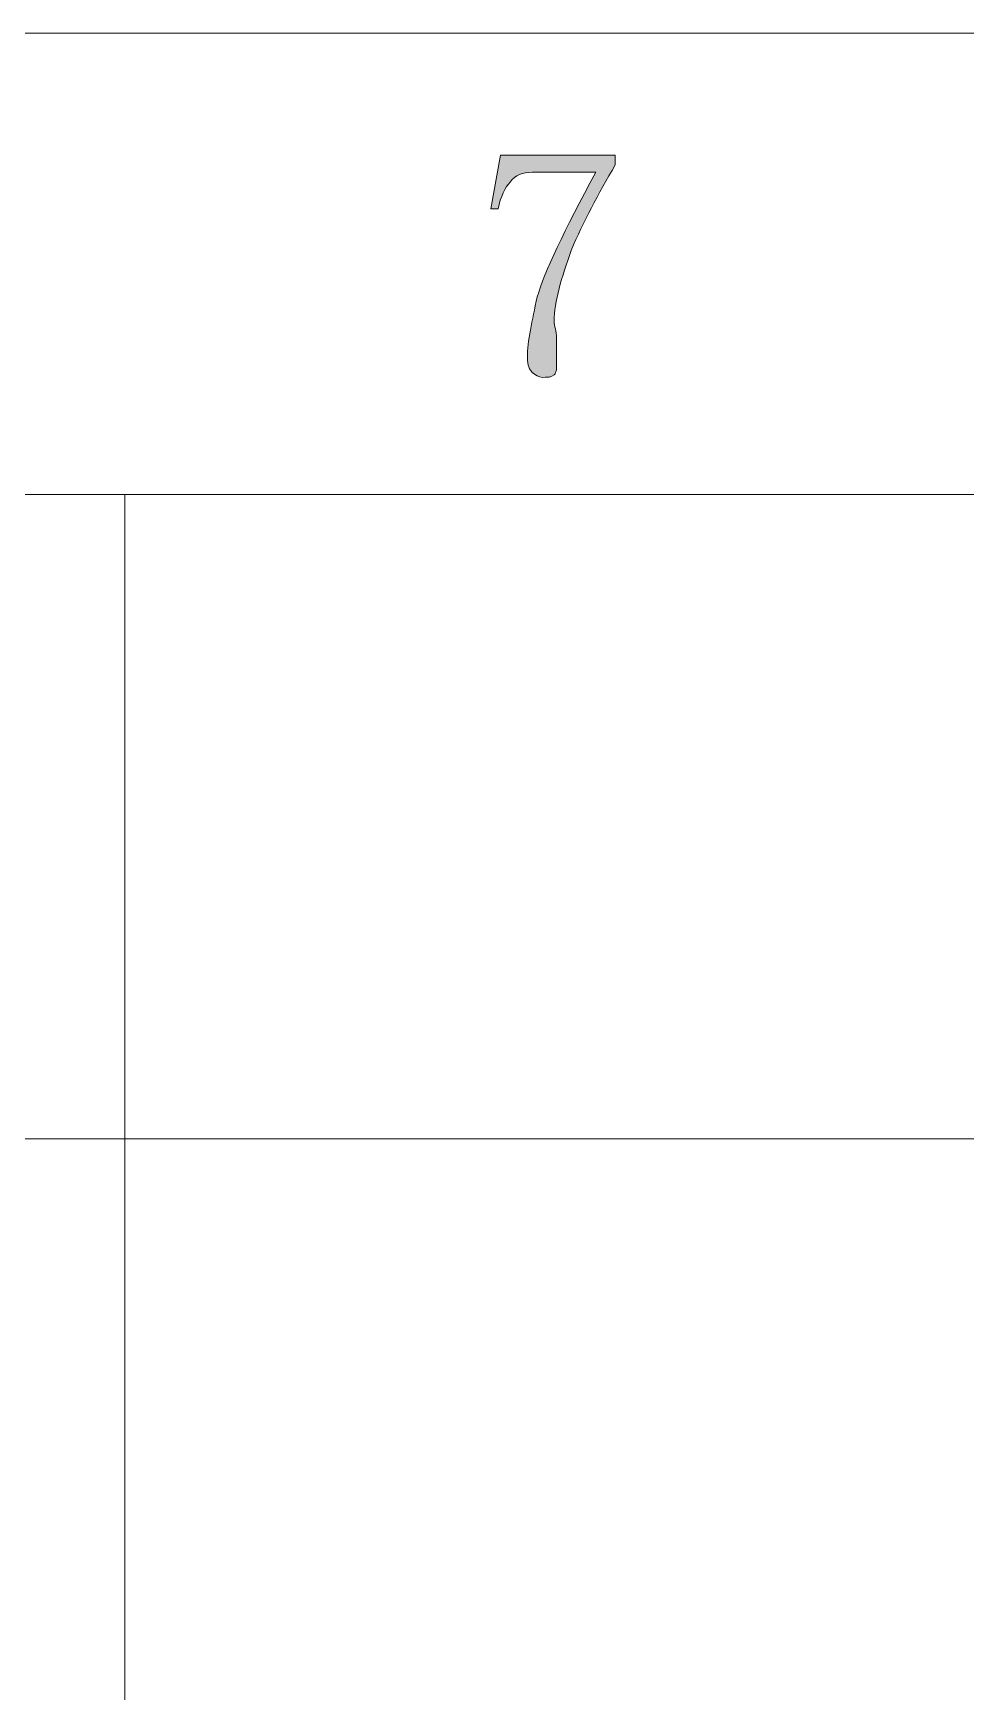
# Model space of a CAD drawing. Header units: millimetres. Extents: x 0 to 297, y 0 to 208.
# Drawn here: x 234.58 to 241.91, y 194.71 to 207.73 of the extents above; entities that cross this region are included whole.
import ezdxf

# ---------------------------------------------------------------- set-up
doc = ezdxf.new("R2010")
doc.units = ezdxf.units.MM

msp = doc.modelspace()

# ---------------------------------------------------------------- hatches: boundary and pattern name
h = msp.add_hatch(color=7)
edge = h.paths.add_edge_path(flags=0)
edge.add_spline(control_points=[(239.155817, 206.699854), (239.021761, 206.469843), (238.906756, 206.258882), (238.8108, 206.028871), (238.734247, 205.818263), (238.676744, 205.626351), (238.676744, 205.473246), (238.676744, 205.434793), (238.695794, 205.39634), (238.695794, 205.338838), (238.695794, 205.300738), (238.695794, 205.243235), (238.695794, 205.166329), (238.695794, 205.108826), (238.695794, 205.070726), (238.676744, 205.051324), (238.657694, 205.032274), (238.619242, 205.032274), (238.580789, 205.032274), (238.561739, 205.032274), (238.523286, 205.051324), (238.504236, 205.070726), (238.485186, 205.089776), (238.465783, 205.128229), (238.465783, 205.185732), (238.465783, 205.319788), (238.504236, 205.473246), (238.542689, 205.664804), (238.600192, 205.856363), (238.753297, 206.182329), (239.002358, 206.642351), (239.002358, 206.642351), (238.504236, 206.642351), (238.504236, 206.642351), (238.427683, 206.642351), (238.370181, 206.622949), (238.331728, 206.565446), (238.293275, 206.527346), (238.255175, 206.45044), (238.235772, 206.354838), (238.235772, 206.354838), (238.178269, 206.354838), (238.178269, 206.354838), (238.178269, 206.354838), (238.255175, 206.776407), (238.255175, 206.776407), (238.255175, 206.776407), (239.155817, 206.776407), (239.155817, 206.776407), (239.155817, 206.776407), (239.155817, 206.699854), (239.155817, 206.699854), (239.155817, 206.699854), (239.155817, 206.699854), (239.155817, 206.699854)], knot_values=[0, 0, 0, 0, 1, 1, 1, 2, 2, 2, 3, 3, 3, 4, 4, 4, 5, 5, 5, 6, 6, 6, 7, 7, 7, 8, 8, 8, 9, 9, 9, 10, 10, 10, 11, 11, 11, 12, 12, 12, 13, 13, 13, 14, 14, 14, 15, 15, 15, 16, 16, 16, 17, 17, 17, 18, 18, 18, 18], degree=3, periodic=1)

# ---------------------------------------------------------------- linework, layer by layer
at = {"color": 7, "lineweight": 15}
for points in [[(0.162631, 207.734551), (296.7863, 207.734551)], [(3.784953, 204.112229), (293.163978, 204.112229)], [(206.363711, 204.112229), (293.163978, 204.112229)], [(235.303483, 204.112229), (235.303483, 181.708018)], [(206.363711, 199.05269), (293.163978, 199.05269)]]:
    msp.add_lwpolyline(points, dxfattribs=at)
at = {"color": 7, "lineweight": 0}
msp.add_open_spline([(239.155817, 206.699854), (239.021761, 206.469843), (238.906756, 206.258882), (238.8108, 206.028871), (238.734247, 205.818263), (238.676744, 205.626351), (238.676744, 205.473246), (238.676744, 205.434793), (238.695794, 205.39634), (238.695794, 205.338838), (238.695794, 205.300738), (238.695794, 205.243235), (238.695794, 205.166329), (238.695794, 205.108826), (238.695794, 205.070726), (238.676744, 205.051324), (238.657694, 205.032274), (238.619242, 205.032274), (238.580789, 205.032274), (238.561739, 205.032274), (238.523286, 205.051324), (238.504236, 205.070726), (238.485186, 205.089776), (238.465783, 205.128229), (238.465783, 205.185732), (238.465783, 205.319788), (238.504236, 205.473246), (238.542689, 205.664804), (238.600192, 205.856363), (238.753297, 206.182329), (239.002358, 206.642351), (239.002358, 206.642351), (238.504236, 206.642351), (238.504236, 206.642351), (238.427683, 206.642351), (238.370181, 206.622949), (238.331728, 206.565446), (238.293275, 206.527346), (238.255175, 206.45044), (238.235772, 206.354838), (238.235772, 206.354838), (238.178269, 206.354838), (238.178269, 206.354838), (238.178269, 206.354838), (238.255175, 206.776407), (238.255175, 206.776407), (238.255175, 206.776407), (239.155817, 206.776407), (239.155817, 206.776407), (239.155817, 206.776407), (239.155817, 206.699854), (239.155817, 206.699854), (239.155817, 206.699854), (239.155817, 206.699854), (239.155817, 206.699854)], degree=3, knots=[0, 0, 0, 0, 1, 1, 1, 2, 2, 2, 3, 3, 3, 4, 4, 4, 5, 5, 5, 6, 6, 6, 7, 7, 7, 8, 8, 8, 9, 9, 9, 10, 10, 10, 11, 11, 11, 12, 12, 12, 13, 13, 13, 14, 14, 14, 15, 15, 15, 16, 16, 16, 17, 17, 17, 18, 18, 18, 18], dxfattribs=at)

doc.saveas('drawing.dxf')
